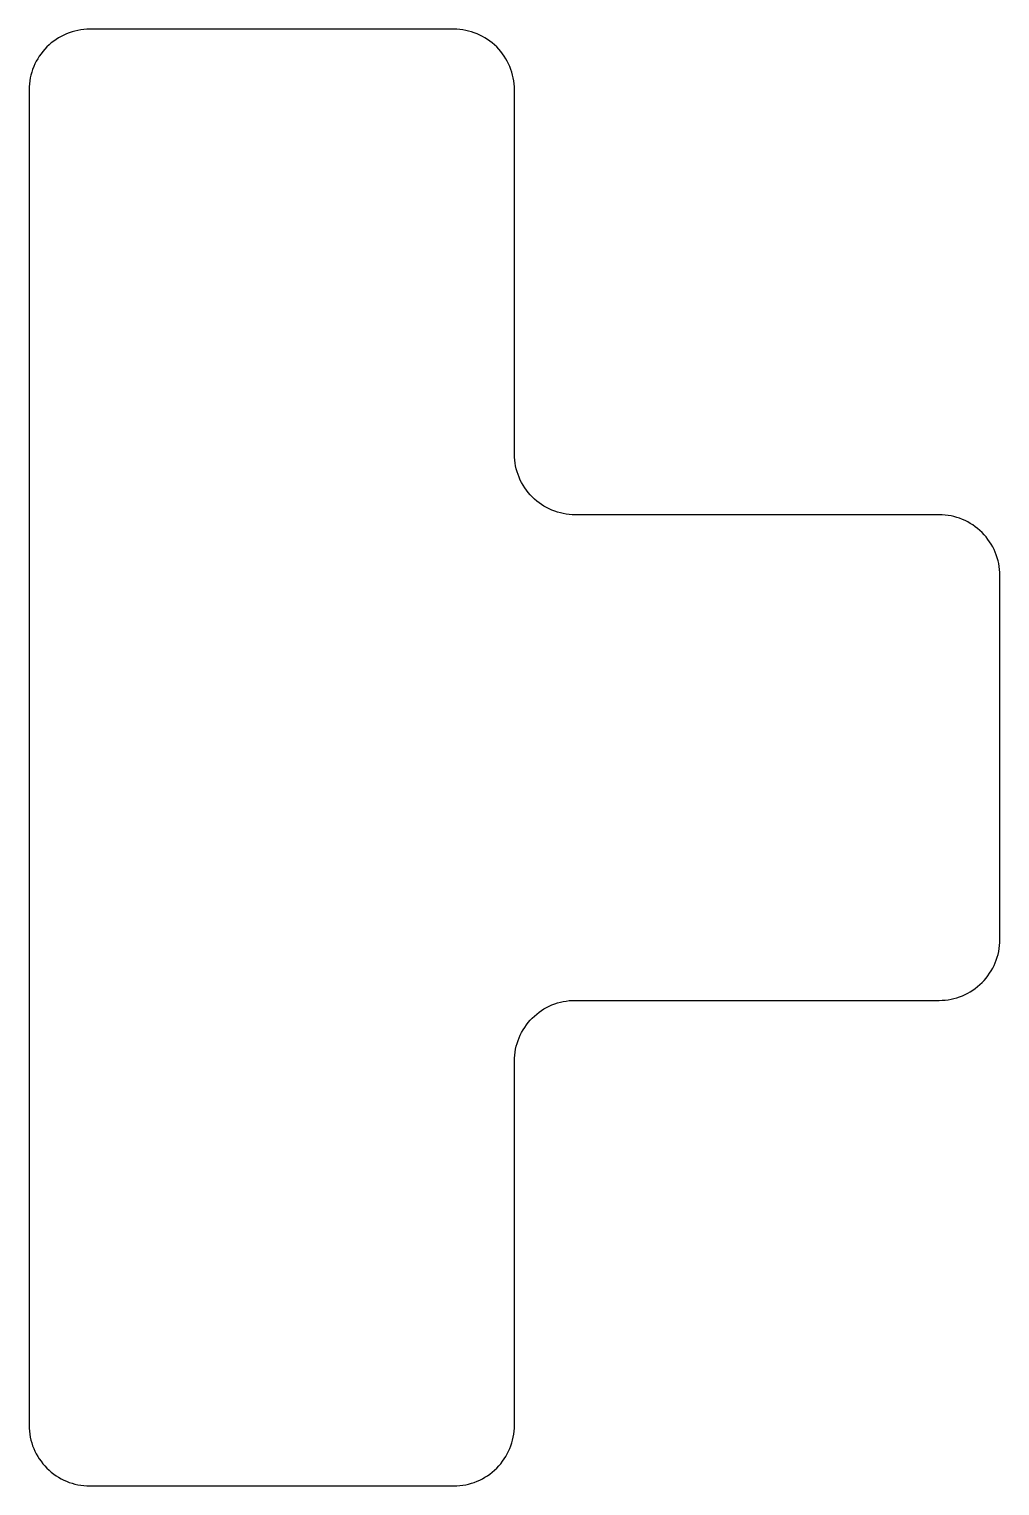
# Model space of a CAD drawing. Header units: millimetres. Extents: x 56 to 136, y 5 to 125.
import ezdxf

# ---------------------------------------------------------------- set-up
doc = ezdxf.new("R2010")
doc.units = ezdxf.units.MM
doc.header["$MEASUREMENT"] = 0

msp = doc.modelspace()

# ---------------------------------------------------------------- linework, layer by layer
msp.add_lwpolyline([(61.2, 4.68), (91.2, 4.68, 0.414214), (96.2, 9.68), (96.2, 39.68, -0.414214), (101.2, 44.68), (131.2, 44.68, 0.414214), (136.2, 49.68), (136.2, 79.68, 0.414214), (131.2, 84.68), (101.2, 84.68, -0.414214), (96.2, 89.68), (96.2, 119.68, 0.414214), (91.2, 124.68), (61.2, 124.68, 0.414214), (56.2, 119.68), (56.2, 9.68, 0.414214)], format="xyb", close=True)

doc.saveas('drawing.dxf')
